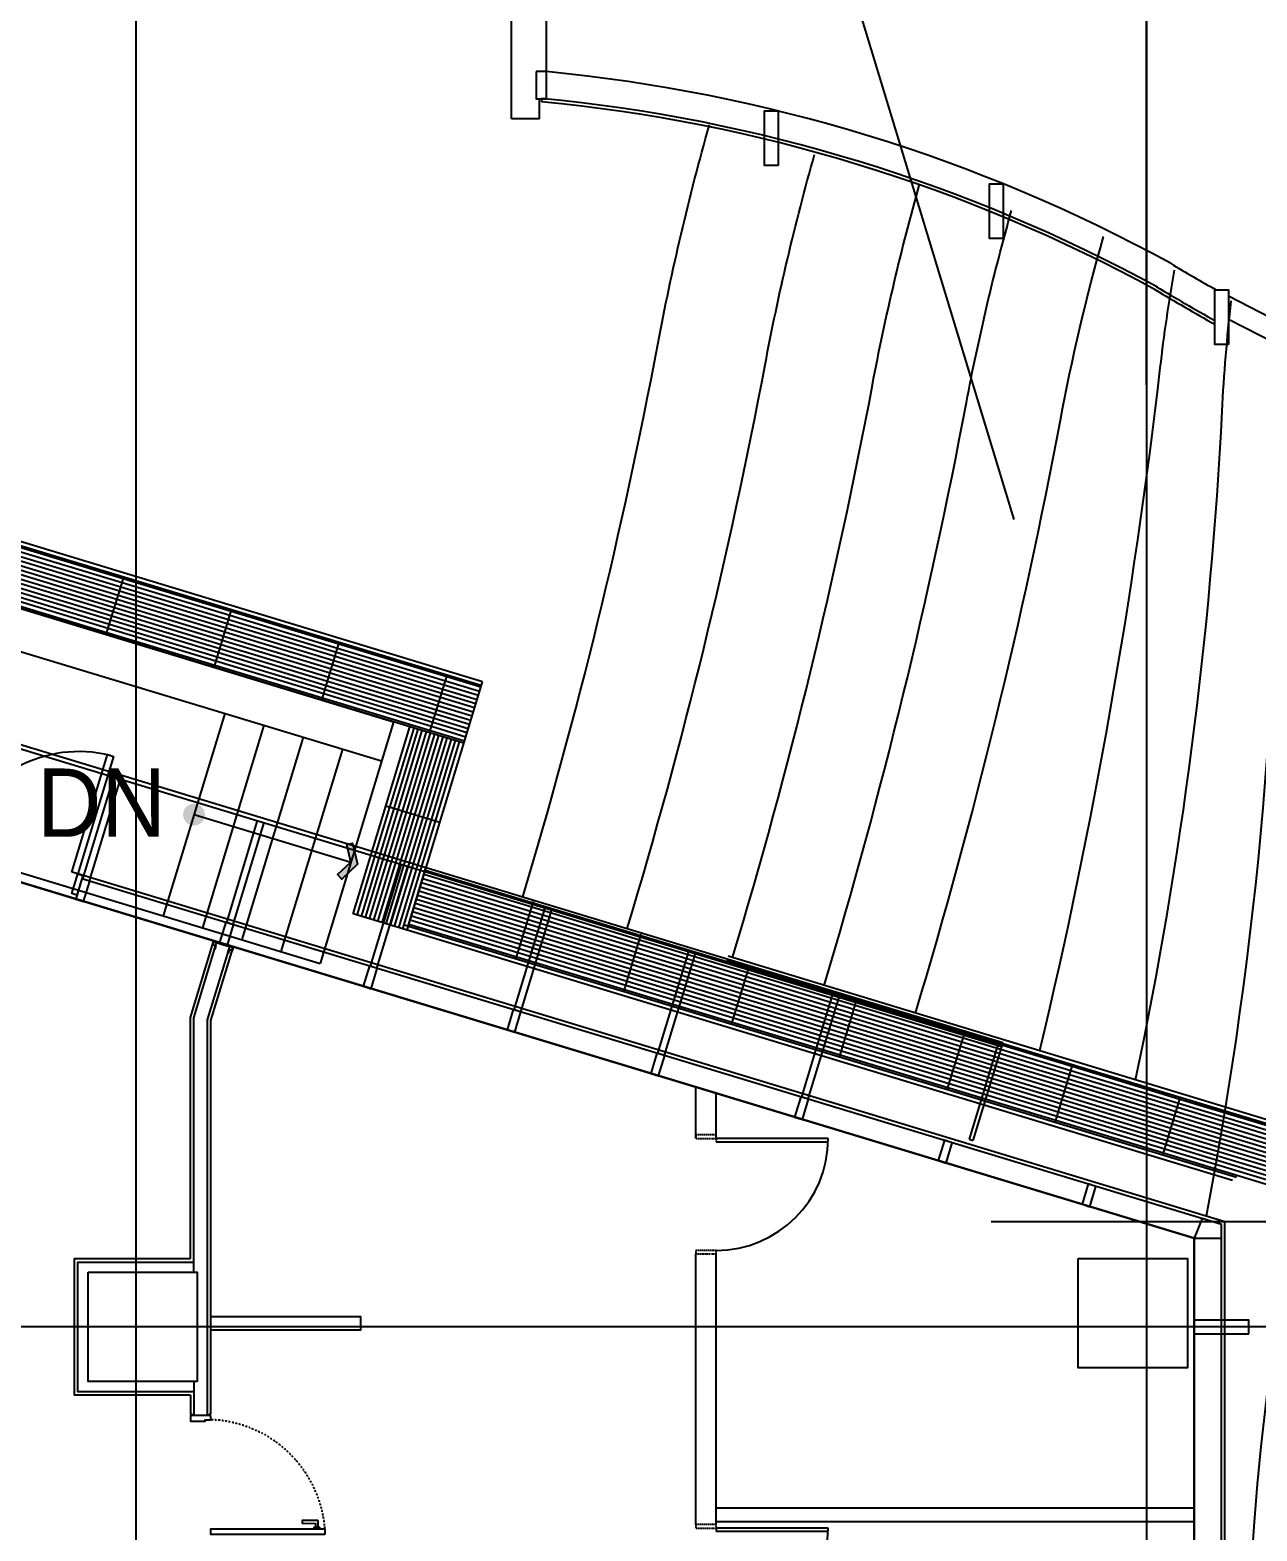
# Model space of a CAD drawing. Header units: metres. Extents: x 630750 to 860239, y 578133 to 726633.
# Drawn here: x 688030 to 697014, y 657815 to 668810 of the extents above; entities that cross this region are included whole.
import ezdxf

# ---------------------------------------------------------------- set-up
doc = ezdxf.new("R2010")
doc.units = ezdxf.units.M
for name, pattern in [('11$0$HID1', [0.375, 0.25, -0.125]), ('DASHDOT', [25.4, 12.7, -6.35, 0, -6.35]), ('업무시설_xr-base$0$CONTINOUS', [0])]:
    doc.linetypes.add(name, pattern=pattern)
for name, color, linetype in [('11$0$A-DOR', 4, 'Continuous'), ('11$0$A-WALL-CONC', 2, 'Continuous'), ('A-CON', 2, 'Continuous'), ('A-DOR', 4, 'Continuous'), ('A-FLOR-PATT', 23, 'Continuous'), ('A-HAT-253', 253, 'Continuous'), ('A-MULL', 7, 'Continuous'), ('A-SYM1', 7, 'Continuous'), ('A-TXT-S', 3, 'Continuous'), ('A-WAL-DW', 7, 'Continuous'), ('A-WALL-CONC', 2, 'Continuous'), ('A-WIN-GLASS', 4, 'Continuous'), ('A-트랜치', 252, 'Continuous'), ('AL', 4, 'Continuous'), ('KUK-DOOR', 4, 'Continuous'), ('KUK-DOOR-FRAME', 4, 'Continuous'), ('KUK-WALL-DRYWALL', 4, 'Continuous'), ('KUK-WALL-FIN 1', 30, 'Continuous'), ('STL1', 4, 'Continuous'), ('외장그레이팅', 4, 'Continuous'), ('프레임', 5, 'Continuous')]:
    doc.layers.add(name, color=color, linetype=linetype)
doc.layers.add('A-CEN-1', color=1, linetype='Continuous', plot=False)
doc.styles.add('돋움', font='')
doc.styles.get('돋움').set_extended_font_data('Dotum')

# ---------------------------------------------------------------- blocks, each defined once
blk = doc.blocks.new('MULLION_100X300')
blk.add_lwpolyline([(-100, -50), (-100, 50), (300, 50), (300, -50)], close=True)
blk = doc.blocks.new('A$C78790056')
at = {"layer": 'A-WIN-GLASS'}
blk.add_lwpolyline([(115, 191), (58, 209), (13, 60), (70, 42)], close=True, dxfattribs=at)
blk = doc.blocks.new('A$C25FE327F')
at = {"layer": 'A-트랜치', "color": 253}
for p, q in [((630870, 578767, 0), (630750, 578372, 0)), ((631641, 578467, 0), (630851, 578707, 0)), ((631650, 578497, 0), (630861, 578737, 0)), ((631659, 578528, 0), (630870, 578767, 0)), ((631604, 578345, 0), (630815, 578585, 0)), ((631613, 578376, 0), (630824, 578615, 0)), ((631622, 578406, 0), (630833, 578646, 0)), ((631632, 578437, 0), (630842, 578676, 0)), ((631576, 578254, 0), (630787, 578494, 0)), ((631586, 578285, 0), (630796, 578524, 0)), ((631595, 578315, 0), (630805, 578555, 0)), ((631659, 578528, 0), (631539, 578133, 0)), ((631539, 578133, 0), (630750, 578372, 0)), ((631549, 578163, 0), (630759, 578403, 0)), ((631558, 578194, 0), (630768, 578433, 0)), ((631567, 578224, 0), (630778, 578463, 0))]:
    blk.add_line(p, q, dxfattribs=at)
blk = doc.blocks.new('DOOR 01')
blk.add_lwpolyline([(-63, 1050, 0.387448), (-960, 150, 6.323281)], format="xyb")
for points in [[(-86, 150), (-86, 1050), (-40, 1050), (-40, 150)], [(-960, 150), (-960, 0), (-1000, 0), (-1000, 150)], [(0, 150), (0, 0), (-40, 0), (-40, 150)]]:
    blk.add_lwpolyline(points, close=True)
blk = doc.blocks.new('11$0$dd')
at = {"layer": '11$0$A-DOR', "linetype": '11$0$HID1', "ltscale": 3}
for p, q in [((1530235, -198003), (1530085, -198003)), ((1530235, -198029), (1530235, -198003)), ((1530085, -198029), (1530125, -198029)), ((1530125, -198029), (1530196, -198029)), ((1530196, -198029), (1530235, -198029)), ((1530235, -198029), (1530235, -198055)), ((1530235, -198029), (1530235, -198055)), ((1530235, -198849), (1530085, -198849)), ((1530085, -198875), (1530144, -198875)), ((1530144, -198875), (1530196, -198875))]:
    blk.add_line(p, q, dxfattribs=at)
at = {"layer": '11$0$A-DOR', "ltscale": 3}
for p, q in [((1531055, -198029), (1530235, -198029)), ((1531055, -198029), (1530235, -198029)), ((1531055, -198055), (1530235, -198055)), ((1531055, -198055), (1530235, -198055))]:
    blk.add_line(p, q, dxfattribs=at)
at = {"layer": '11$0$A-DOR', "linetype": '11$0$HID1', "ltscale": 3}
for points in [[(1530235, -198003), (1530085, -198003), (1530085, -198029), (1530125, -198029), (1530125, -198029), (1530196, -198029), (1530196, -198029), (1530235, -198029)], [(1530235, -198849), (1530085, -198849), (1530085, -198875), (1530144, -198875), (1530144, -198875), (1530196, -198875), (1530196, -198875), (1530235, -198875)]]:
    blk.add_lwpolyline(points, close=True, dxfattribs=at)
at = {"layer": '11$0$A-DOR', "linetype": 'ByBlock', "ltscale": 3}
blk.add_arc((1530235, -198029), 820, 270, 360, dxfattribs=at)

msp = doc.modelspace()

# ---------------------------------------------------------------- hatches: boundary and pattern name
at = {"layer": 'A-SYM1'}
h = msp.add_hatch(color=7, dxfattribs=at)
edge = h.paths.add_edge_path()
edge.add_arc((689230.5, 663062.5), 80, -106.88006, 73.11994, ccw=False)
edge.add_arc((689230.5, 663062.5), 80, -286.88006, -106.88006, ccw=False)
msp.add_hatch(color=7, dxfattribs=at).paths.add_polyline_path([(690311.9, 662590.5), (690281.5, 662623), (690378.8, 662714.1), (690348.5, 662844), (690391.8, 662854), (690427.9, 662699.2)])
at = {"layer": 'A-트랜치'}
h = msp.add_hatch(dxfattribs=at)
h.set_pattern_fill('ANSI31', color=253, scale=10, angle=118.12, style=0)
h.set_pattern_definition([(163.1199986, (418232.512, -421516.76), (-9.2191906, -30.382051), [])])
h.paths.add_polyline_path([(688715.4, 664802.1), (687926, 665041.6), (687798.2, 664620.6), (688587.6, 664381)])
h = msp.add_hatch(dxfattribs=at)
h.set_pattern_fill('ANSI31', color=253, scale=10, angle=118.12, style=0)
h.set_pattern_definition([(163.1199986, (419021.967, -421756.315), (-9.2191906, -30.382051), [])])
h.paths.add_polyline_path([(689504.9, 664562.5), (688715.4, 664802.1), (688587.6, 664381), (689377.1, 664141.5)])
h = msp.add_hatch(dxfattribs=at)
h.set_pattern_fill('ANSI31', color=253, scale=10, angle=118.12, style=0)
h.set_pattern_definition([(163.1199986, (419811.42, -421995.87), (-9.2191906, -30.382051), [])])
h.paths.add_polyline_path([(690294.3, 664322.9), (689504.9, 664562.5), (689377.1, 664141.5), (690166.6, 663901.9)])
h = msp.add_hatch(dxfattribs=at)
h.set_pattern_fill('ANSI31', color=253, scale=10, angle=118.12, style=0)
h.set_pattern_definition([(163.1199986, (420600.876, -422235.423), (-9.2191906, -30.382051), [])])
h.paths.add_polyline_path([(691083.8, 664083.4), (690294.3, 664322.9), (690166.6, 663901.9), (690956, 663662.4)])
h = msp.add_hatch(dxfattribs=at)
h.set_pattern_fill('ANSI31', color=253, scale=10, angle=118.12, style=0)
h.set_pattern_definition([(163.1199986, (421390.33, -422474.977), (-9.2191906, -30.382051), [])])
h.paths.add_polyline_path([(691206, 663586.5), (691333.7, 664007.5), (691083.8, 664083.4), (690956, 663662.4)])
h = msp.add_hatch(dxfattribs=at)
h.set_pattern_fill('ANSI31', color=253, scale=10, angle=118.12, style=0)
h.set_pattern_definition([(163.1199986, (421233.063, -423892.87), (-9.2191906, -30.382051), [])])
h.paths.add_polyline_path([(691716, 662425.9), (690926.5, 662665.5), (690798.7, 662244.5), (691588.2, 662004.9)])
h = msp.add_hatch(dxfattribs=at)
h.set_pattern_fill('ANSI31', color=253, scale=10, angle=118.12, style=0)
h.set_pattern_definition([(163.1199986, (422022.518, -424132.423), (-9.2191906, -30.382051), [])])
h.paths.add_polyline_path([(692505.4, 662186.4), (691716, 662425.9), (691588.2, 662004.9), (692377.7, 661765.4)])
h = msp.add_hatch(dxfattribs=at)
h.set_pattern_fill('ANSI31', color=253, scale=10, angle=118.12, style=0)
h.set_pattern_definition([(163.1199986, (422811.972, -424371.977), (-9.2191906, -30.382051), [])])
h.paths.add_polyline_path([(693294.9, 661946.8), (692505.4, 662186.4), (692377.7, 661765.4), (693167.1, 661525.8)])
h = msp.add_hatch(dxfattribs=at)
h.set_pattern_fill('ANSI31', color=253, scale=10, angle=118.12, style=0)
h.set_pattern_definition([(163.1199986, (423601.427, -424611.53), (-9.2191906, -30.382051), [])])
h.paths.add_polyline_path([(694084.3, 661707.3), (693294.9, 661946.8), (693167.1, 661525.8), (693956.6, 661286.2)])
h = msp.add_hatch(dxfattribs=at)
h.set_pattern_fill('ANSI31', color=253, scale=10, angle=118.12, style=0)
h.set_pattern_definition([(163.1199986, (424390.882, -424851.085), (-9.2191906, -30.382051), [])])
h.paths.add_polyline_path([(694873.8, 661467.7), (694084.3, 661707.3), (693956.6, 661286.2), (694746, 661046.7)])
h = msp.add_hatch(dxfattribs=at)
h.set_pattern_fill('ANSI31', color=253, scale=10, angle=118.12, style=0)
h.set_pattern_definition([(163.1199986, (425180.337, -425090.638), (-9.2191906, -30.382051), [])])
h.paths.add_polyline_path([(695663.2, 661228.2), (694873.8, 661467.7), (694746, 661046.7), (695535.5, 660807.1)])
h = msp.add_hatch(dxfattribs=at)
h.set_pattern_fill('ANSI31', color=253, scale=10, angle=118.12, style=0)
h.set_pattern_definition([(163.1199986, (425969.792, -425330.192), (-9.2191906, -30.382051), [])])
h.paths.add_polyline_path([(696452.7, 660988.6), (695663.2, 661228.2), (695535.5, 660807.1), (696324.9, 660567.6)])
h = msp.add_hatch(dxfattribs=at)
h.set_pattern_fill('ANSI31', color=253, scale=10, angle=118.12, style=0)
h.set_pattern_definition([(163.1199986, (426759.247, -425569.746), (-9.2191906, -30.382051), [])])
h.paths.add_polyline_path([(697114.4, 660787.8), (696452.7, 660988.6), (696324.9, 660567.6), (697114.4, 660328), (697114.4, 660328), (697114.4, 660328)])

# ---------------------------------------------------------------- linework, layer by layer
at = {"color": 251, "elevation": 0}
for points in [[(691637.1, 662460.3, 0.0267782), (692626, 666506.6, -0.022435), (693004.5, 668115.7)], [(694513.6, 661608.4, 0.026683), (695574.2, 665951.3, -0.022435), (695891.1, 667298.4)]]:
    msp.add_lwpolyline(points, format="xyb", dxfattribs=at)
at = {"layer": 'A-CEN-1', "linetype": 'Continuous'}
for p, q in [((688804.4, 706258.8, 0), (688804.4, 632129.2, 0)), ((696204.4, 706258.8, 0), (696204.4, 636401.2, 0)), ((684820.9, 699540.9, 0), (695233.8, 665224.8, 0)), ((698404.6, 660078.9, 0), (695068.3, 660078.9, 0)), ((795684.4, 659310.2, 0), (657202.6, 659310.2, 0))]:
    msp.add_line(p, q, dxfattribs=at)
at = {"layer": 'A-CEN-1', "linetype": 'Continuous', "ltscale": 0.1}
msp.add_line((696204.4, 666210.3, 0), (696204.4, 706258.9, 0), dxfattribs=at)
at = {"layer": 'A-CON', "elevation": 0}
for points in [[(695704.4, 659810.2), (696504.4, 659810.2), (696504.4, 659010.2), (695704.4, 659010.2)], [(695704.4, 659810.2), (696504.4, 659810.2), (696504.4, 659010.2), (695704.4, 659010.2)], [(688454.4, 659710.2), (689254.4, 659710.2), (689254.4, 658910.2), (688454.4, 658910.2)]]:
    msp.add_lwpolyline(points, close=True, dxfattribs=at)
at = {"layer": 'A-FLOR-PATT', "color": 253, "elevation": 0}
for points in [[(692402.6, 662228, 0.026785), (693412.2, 666358.5, -0.022435), (693774.3, 667897.7)], [(693173.9, 662014.9, 0.026668), (694198.4, 666210.4, -0.022435), (694544, 667679.8)], [(693173.9, 662014.9, 0.026668), (694198.4, 666210.4, -0.022435), (694544, 667679.8)], [(693843.7, 661811.6, 0.0266756), (694886.3, 666080.9, -0.022435), (695217.6, 667489.1)], [(696408, 667051.9, 0.0149832), (696303.6, 666336.6, -0.0297116), (695422.3, 661332.6, -0.0297116)], [(696125.4, 661119.3, 0.0390505), (696759, 666018.2, -0.015798), (696825.5, 666826.3)], [(697173.7, 666633.9, 0.0170501), (697164.5, 666132.4, -0.0512711), (696640.9, 660120.6)]]:
    msp.add_lwpolyline(points, format="xyb", dxfattribs=at)
at = {"layer": 'A-HAT-253'}
for p, q in [((679110.4, 665252, 0), (696554.4, 659958.7, 0)), ((687485.3, 664715.5, 0), (690691, 663742.8, 0)), ((687685.2, 664341.3, 0), (690603.8, 663455.7, 0)), ((689455.5, 663804.1, 0), (689005.5, 662320.9, 0)), ((689742.6, 663717, 0), (689292.5, 662233.8, 0)), ((690691, 663742.8, 0), (690153.8, 661972.5, 0)), ((690029.7, 663629.9, 0), (689579.6, 662146.7, 0)), ((690316.8, 663542.8, 0), (689866.7, 662059.6, 0)), ((696554.4, 659958.7, 0), (696554.4, 639717.5, 0))]:
    msp.add_line(p, q, dxfattribs=at)
at = {"layer": 'A-MULL', "elevation": 0}
msp.add_lwpolyline([(696754.4, 660061.1), (696612.5, 660104.1), (696554.4, 659958.7), (696754.4, 659958.7)], close=True, dxfattribs=at)
at = {"layer": 'A-SYM1', "color": 7}
msp.add_line((689230.5, 663062.5, 0), (690378.8, 662714.1, 0), dxfattribs=at)
at = {"layer": 'A-SYM1', "color": 7, "elevation": 0}
msp.add_lwpolyline([(690281.5, 662623), (690378.8, 662714.1), (690348.5, 662844), (690391.8, 662854), (690427.9, 662699.2), (690311.9, 662590.5)], close=True, dxfattribs=at)
at = {"layer": 'A-WAL-DW'}
for p, q in [((692904.5, 660689.9), (692904.5, 661066.3)), ((693054.5, 660686.1), (693054.5, 661020.8)), ((692904.5, 657862.4), (692904.5, 659843.8)), ((693054.5, 657858.5), (693054.5, 659843.8)), ((693054.5, 657984.1), (696554.4, 657984.1)), ((693054.5, 657884.1), (696554.4, 657884.1))]:
    msp.add_line(p, q, dxfattribs=at)
msp.add_lwpolyline([(689354.4, 659385.7), (690449.4, 659385.7), (690449.4, 659285.7), (689354.4, 659285.7)], dxfattribs=at)
at = {"layer": 'A-WALL-CONC'}
for p, q in [((696804.6, 666861.9, 0), (697689.4, 666406.6, 0)), ((696804.6, 666693.2, 0), (697539.3, 666315.1, 0))]:
    msp.add_line(p, q, dxfattribs=at)
at = {"layer": 'A-WALL-CONC', "extrusion": (0, 0, -1)}
msp.add_ellipse((708004.4, 656060.2, 0), major_axis=(0, -16100), ratio=0.6881803, start_param=7.0262988, end_param=8.1240945, dxfattribs=at)
at = {"layer": 'A-WIN-GLASS'}
for p, q in [((691774.4, 668308.4, 0), (691774.4, 668284.2, 0)), ((686948.1, 662945.2, 0), (690153.8, 661972.5, 0)), ((696778.4, 660078.9, 0), (688378.8, 662627.7, 0)), ((696754.4, 660061.1, 0), (688410.1, 662593.1, 0)), ((696754.4, 639943.2, 0), (696754.4, 660061.1, 0)), ((696778.4, 639935.8, 0), (696778.4, 660078.9, 0))]:
    msp.add_line(p, q, dxfattribs=at)
at = {"layer": 'A-WIN-GLASS', "color": 9}
for p, q in [((696554.4, 659958.7, 0), (679110.4, 665252, 0)), ((696554.4, 639769.8, 0), (696554.4, 659958.7, 0))]:
    msp.add_line(p, q, dxfattribs=at)
at = {"layer": 'A-WIN-GLASS', "elevation": 0}
msp.add_lwpolyline([(691736.9, 668505.7), (691736.9, 668305.7), (691811.9, 668305.7), (691811.9, 668505.7)], close=True, dxfattribs=at)
at = {"layer": 'A-WIN-GLASS', "color": 9}
for centre, radius, start, end in [((690674.4, 656670.2, 0), 11890, 61.31713, 84.51018), ((711604.4, 692810.2, 0), 29878.1, 239.36866, 240.11124)]:
    msp.add_arc(centre, radius, start, end, dxfattribs=at)
at = {"layer": 'A-WIN-GLASS'}
for centre, radius, start, end in [((690674.4, 656670.2, 0), 11690, 61.31713, 84.60061), ((690674.4, 656670.2, 0), 11666, 61.31713, 84.58947), ((711604.4, 692810.2, 0), 30102.1, 239.36866, 240.33197), ((711604.4, 692810.2, 0), 30078.1, 239.36866, 240.30592)]:
    msp.add_arc(centre, radius, start, end, dxfattribs=at)
at = {"layer": 'A-트랜치', "color": 253}
for p, q in [((691342.4, 664036.3, 0), (687143.3, 665310.4, 0)), ((691333.7, 664007.5, 0), (687163.3, 665273, 0)), ((691206, 663586.5, 0), (687035.5, 664852, 0)), ((688587.6, 664381, 0), (688715.4, 664802.1, 0)), ((689377.1, 664141.5, 0), (689504.9, 664562.5, 0)), ((690166.6, 663901.9, 0), (690294.3, 664322.9, 0)), ((690956, 663662.4, 0), (691083.8, 664083.4, 0)), ((691029.6, 663005.2, 0), (691342.4, 664036.3, 0)), ((690634.6, 663125.1, 0), (690811, 663706.4, 0)), ((690665, 663115.8, 0), (690841.4, 663697.1, 0)), ((690695.4, 663106.6, 0), (690871.8, 663687.9, 0)), ((690725.8, 663097.4, 0), (690902.2, 663678.7, 0)), ((690756.1, 663088.2, 0), (690932.5, 663669.5, 0)), ((690786.5, 663079, 0), (690962.9, 663660.3, 0)), ((690816.9, 663069.7, 0), (690993.3, 663651, 0)), ((690847.3, 663060.5, 0), (691023.7, 663641.8, 0)), ((690877.7, 663051.3, 0), (691054.1, 663632.6, 0)), ((690908.1, 663042.1, 0), (691084.4, 663623.4, 0)), ((690938.4, 663032.9, 0), (691114.8, 663614.2, 0)), ((690968.8, 663023.6, 0), (691145.2, 663604.9, 0)), ((690999.2, 663014.4, 0), (691175.6, 663595.7, 0)), ((691029.6, 663005.2, 0), (690634.6, 663125.1, 0)), ((690798.7, 662244.5, 0), (690926.5, 662665.5, 0)), ((691588.2, 662004.9, 0), (691716, 662425.9, 0)), ((696864.4, 660403.9, 0), (690768.4, 662253.7, 0)), ((696834.4, 660381.6, 0), (690759.7, 662225, 0)), ((692377.7, 661765.4, 0), (692505.4, 662186.4, 0)), ((697396, 660702.4, 0), (693132.3, 661996.2, 0)), ((697401.7, 660732, 0), (693141, 662024.9, 0)), ((693167.1, 661525.8, 0), (693294.9, 661946.8, 0)), ((693956.6, 661286.2, 0), (694084.3, 661707.3, 0)), ((694746, 661046.7, 0), (694873.8, 661467.7, 0)), ((695535.5, 660807.1, 0), (695663.2, 661228.2, 0)), ((696324.8, 660567.6, 0), (696452.7, 660988.6, 0)), ((696324.8, 660567.6, 0), (696452.7, 660988.6, 0))]:
    msp.add_line(p, q, dxfattribs=at)
at = {"layer": 'AL'}
msp.add_line((691811.9, 668505.7, 0), (691811.9, 669436.2, 0), dxfattribs=at)
at = {"layer": 'KUK-DOOR', "color": 251, "elevation": -9848.1}
msp.add_lwpolyline([(690151.9, 657829.9), (690151.9, 657839.9), (690139.4, 657839.9), (690139.4, 657887.9, 0.4660446), (690135.8, 657890.9), (690023.9, 657890.9, 0.4142136), (690021.9, 657888.9), (690021.9, 657874.9, 0.4142136), (690023.9, 657872.9), (690116.4, 657870.9, -0.4270096), (690119.4, 657867.6), (690119.4, 657839.9), (690106.9, 657839.9), (690106.9, 657829.9), (690151.9, 657829.9), (690151.9, 657839.9), (690119.4, 657839.9)], format="xyb", dxfattribs=at)
at = {"layer": 'KUK-DOOR'}
msp.add_lwpolyline([(690189.4, 657789.9), (689354.4, 657789.9), (689354.4, 657829.9), (690189.4, 657829.9)], close=True, dxfattribs=at)
at = {"layer": 'KUK-DOOR', "color": 1, "linetype": 'DASHDOT'}
msp.add_arc((689322.5, 657760.9), 869.6, 4.55217, 87.90051, dxfattribs=at)
at = {"layer": 'KUK-DOOR-FRAME'}
msp.add_lwpolyline([(689354.4, 658659.9), (689204.4, 658659.9), (689204.4, 658619.9), (689312.4, 658619.9), (689312.4, 658629.9), (689354.4, 658629.9), (689354.4, 658659.9)], dxfattribs=at)
at = {"layer": 'KUK-WALL-DRYWALL'}
for p, q in [((689229.4, 661573.7), (689396.3, 662123.9)), ((689329.4, 661558.9), (689492, 662094.8)), ((689229.4, 659710.2), (689229.4, 661573.7)), ((689329.4, 658659.9), (689329.4, 661558.9)), ((689229.4, 658910.2), (689229.4, 658659.9))]:
    msp.add_line(p, q, dxfattribs=at)
at = {"layer": 'KUK-WALL-DRYWALL', "linetype": '업무시설_xr-base$0$CONTINOUS'}
msp.add_lwpolyline([(689229.4, 658835.2), (688379.4, 658835.2), (688379.4, 659785.2), (689229.4, 659785.2)], dxfattribs=at)
at = {"layer": 'KUK-WALL-FIN 1'}
for p, q in [((689204.4, 661577.4), (689372.9, 662132.7)), ((689354.4, 661555.1), (689516.4, 662089.1)), ((689204.4, 659810.2), (689204.4, 661577.4)), ((689354.4, 658669.9), (689354.4, 661555.1)), ((689204.4, 658810.2), (689204.4, 658669.9))]:
    msp.add_line(p, q, dxfattribs=at)
at = {"layer": 'KUK-WALL-FIN 1', "color": 3, "linetype": '업무시설_xr-base$0$CONTINOUS'}
msp.add_lwpolyline([(689372.9, 662132.7), (689439.9, 662112.3), (689439.9, 662112.3), (689449.4, 662109.4), (689449.4, 662109.4), (689516.4, 662089.1), (689509.1, 662065.2), (689486.8, 662072), (689479.5, 662048.1), (689478, 662048.5), (689485.7, 662074), (689508.1, 662067.2), (689514.4, 662088.1), (689450.5, 662107.4), (689450.5, 662107.4), (689437.9, 662111.3), (689437.9, 662111.3), (689373.9, 662130.7), (689367.6, 662109.8), (689390, 662103), (689382.3, 662077.6), (689380.7, 662078), (689388, 662102), (689365.6, 662108.7), (689372.9, 662132.7)], dxfattribs=at)
at = {"layer": 'KUK-WALL-FIN 1', "color": 6, "linetype": '업무시설_xr-base$0$CONTINOUS'}
msp.add_lwpolyline([(689474.8, 662107), (689417.4, 662124.4), (689415.9, 662119.6), (689473.3, 662102.2)], close=True, dxfattribs=at)
at = {"layer": 'KUK-WALL-FIN 1', "linetype": '업무시설_xr-base$0$CONTINOUS'}
msp.add_lwpolyline([(689204.4, 658810.2), (688354.4, 658810.2), (688354.4, 659810.2), (689204.4, 659810.2)], dxfattribs=at)
at = {"layer": 'KUK-WALL-FIN 1'}
for points in [[(689204.4, 658669.9), (689214.4, 658669.9), (689214.4, 658659.9), (689204.4, 658659.9)], [(689354.4, 658669.9), (689344.4, 658669.9), (689344.4, 658659.9), (689354.4, 658659.9)]]:
    msp.add_lwpolyline(points, dxfattribs=at)
at = {"layer": 'STL1'}
for p, q in [((691554.4, 668160.2, 0), (691554.4, 669660.2, 0)), ((691761.4, 668160.2, 0), (691761.4, 668305.7, 0)), ((691761.4, 668160.2, 0), (691554.4, 668160.2, 0))]:
    msp.add_line(p, q, dxfattribs=at)
at = {"layer": '외장그레이팅'}
for p, q in [((678144.4, 666554.6, 0), (695152.3, 661393.7, 0)), ((678135.7, 666525.9, 0), (695143.6, 661365, 0)), ((695123.6, 661402.4, 0), (694905.8, 660684.7, 0)), ((695152.3, 661393.7, 0), (694934.5, 660676, 0)), ((695138.9, 661349.7, 0), (695130.2, 661321, 0)), ((694905.8, 660684.7, 0), (694934.5, 660676, 0))]:
    msp.add_line(p, q, dxfattribs=at)
at = {"layer": '프레임'}
for p, q in [((688641.3, 663338, 0), (688414.9, 662591.6, 0)), ((688689.2, 663323.5, 0), (688462.7, 662577.1, 0)), ((689693.9, 663018.6, 0), (689467.5, 662272.2, 0)), ((689741.8, 663004.1, 0), (689515.3, 662257.7, 0)), ((690746.6, 662699.2, 0), (690520.1, 661952.8, 0)), ((690794.4, 662684.7, 0), (690567.9, 661938.3, 0)), ((691799.2, 662379.8, 0), (691572.7, 661633.4, 0)), ((691847, 662365.3, 0), (691620.5, 661618.9, 0)), ((692851.8, 662060.4, 0), (692625.3, 661314, 0)), ((692899.6, 662045.9, 0), (692673.1, 661299.5, 0)), ((693904.4, 661741, 0), (693677.9, 660994.6, 0)), ((693952.2, 661726.5, 0), (693725.7, 660980.1, 0))]:
    msp.add_line(p, q, dxfattribs=at)

# ---------------------------------------------------------------- block references
at = {"layer": '11$0$A-WALL-CONC'}
for p in [(-837180.8, 858719), (-837180.8, 855865.2)]:
    msp.add_blockref('11$0$dd', p, dxfattribs=at)
at = {"layer": 'A-CON'}
for p in [(688352, 662384.3, 0), (689404.6, 662064.9, 0), (690457.2, 661745.5, 0), (691509.8, 661426.1, 0), (692562.4, 661106.7, 0), (693615, 660787.3, 0), (694667.6, 660467.8, 0), (695720.2, 660148.4, 0)]:
    msp.add_blockref('A$C78790056', p, dxfattribs=at)
at = {"layer": 'A-DOR', "rotation": 343.1200442224646}
msp.add_blockref('DOOR 01', (688373.5, 662472.5, 0), dxfattribs=at)
at = {"layer": 'A-MULL', "rotation": 90}
for p in [(693458.1, 667917.6, 0), (693458.1, 667917.6, 0), (695104.6, 667383.8, 0), (695104.6, 667383.8, 0), (696754.6, 666606.1, 0), (696754.6, 666606.1, 0)]:
    msp.add_blockref('MULLION_100X300', p, dxfattribs=at)
at = {"layer": 'A-MULL', "xscale": -1}
msp.add_blockref('MULLION_100X300', (696854.4, 659310.3, 0), dxfattribs=at)
at = {"layer": 'A-트랜치', "rotation": 270.000001440743}
msp.add_blockref('A$C25FE327F', (112262.3, 1293875, 0), dxfattribs=at)

# ---------------------------------------------------------------- texts
at = {"layer": 'A-TXT-S', "color": 3, "style": '돋움'}
msp.add_text('DN', height=500, dxfattribs=at).set_placement((688079.8, 662900.5, 0))

doc.saveas('drawing.dxf')
